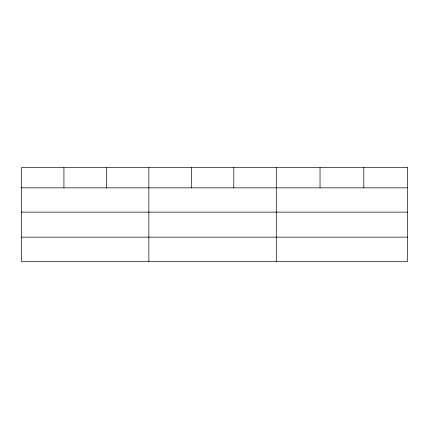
<?xml version="1.0" encoding="UTF-8"?>
<svg xmlns="http://www.w3.org/2000/svg" width="429" height="429" viewBox="0 0 429 429"><rect width="100%" height="100%" fill="white"/><g stroke="black" fill="none" stroke-linecap="round" stroke-linejoin="round"><path stroke-width="0.64" d="M21.45 187.843L407.55 187.843M21.45 212.13L407.55 212.13M21.45 237.151L407.55 237.151M363.792 167.567L363.792 187.843M320.034 167.567L320.034 187.843M276.276 167.567L276.276 261.433M233.805 167.567L233.805 187.843M191.334 167.567L191.334 187.843M148.863 167.567L148.863 261.433M106.392 167.567L106.392 187.843M63.921 167.567L63.921 187.843M407.55 167.567L21.45 167.567L21.45 261.433L407.55 261.433L407.55 167.567"/></g></svg>
